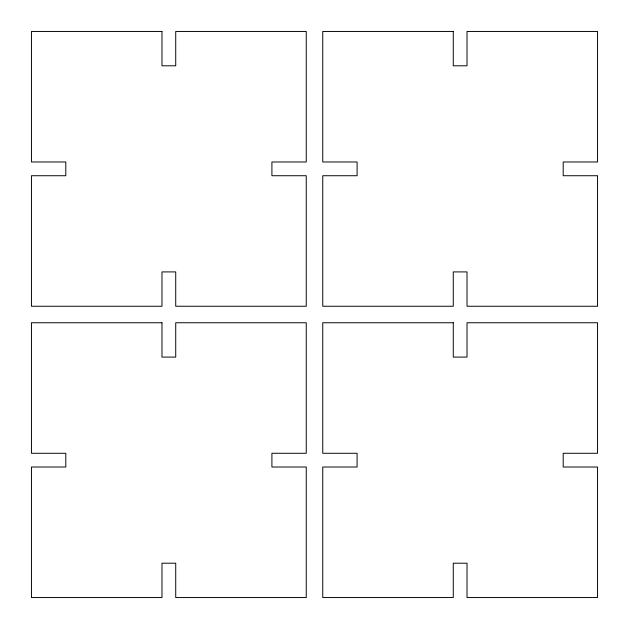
<?xml version="1.0" encoding="UTF-8"?>
<svg xmlns="http://www.w3.org/2000/svg" width="629" height="629" viewBox="0 0 629 629"><rect width="100%" height="100%" fill="white"/><g stroke="black" fill="none" stroke-linecap="round" stroke-linejoin="round"><path stroke-width="0.94" d="M161.983 31.45L31.45 31.45L31.45 161.983L65.801 161.983L65.801 175.727L31.45 175.727L31.45 306.252L161.983 306.252L161.983 271.909L175.727 271.909L175.727 306.252L306.252 306.252L306.252 175.727L271.909 175.727L271.909 161.983L306.252 161.983L306.252 31.45L175.727 31.45L175.727 65.801L161.983 65.801L161.983 31.45M453.273 31.45L322.748 31.45L322.748 161.983L357.091 161.983L357.091 175.727L322.748 175.727L322.748 306.252L453.273 306.252L453.273 271.909L467.017 271.909L467.017 306.252L597.55 306.252L597.55 175.727L563.199 175.727L563.199 161.983L597.55 161.983L597.55 31.45L467.017 31.45L467.017 65.801L453.273 65.801L453.273 31.45M161.983 322.748L31.45 322.748L31.45 453.273L65.801 453.273L65.801 467.017L31.45 467.017L31.45 597.55L161.983 597.55L161.983 563.199L175.727 563.199L175.727 597.55L306.252 597.55L306.252 467.017L271.909 467.017L271.909 453.273L306.252 453.273L306.252 322.748L175.727 322.748L175.727 357.091L161.983 357.091L161.983 322.748M453.273 322.748L322.748 322.748L322.748 453.273L357.091 453.273L357.091 467.017L322.748 467.017L322.748 597.55L453.273 597.55L453.273 563.199L467.017 563.199L467.017 597.55L597.55 597.55L597.55 467.017L563.199 467.017L563.199 453.273L597.55 453.273L597.55 322.748L467.017 322.748L467.017 357.091L453.273 357.091L453.273 322.748"/></g></svg>
